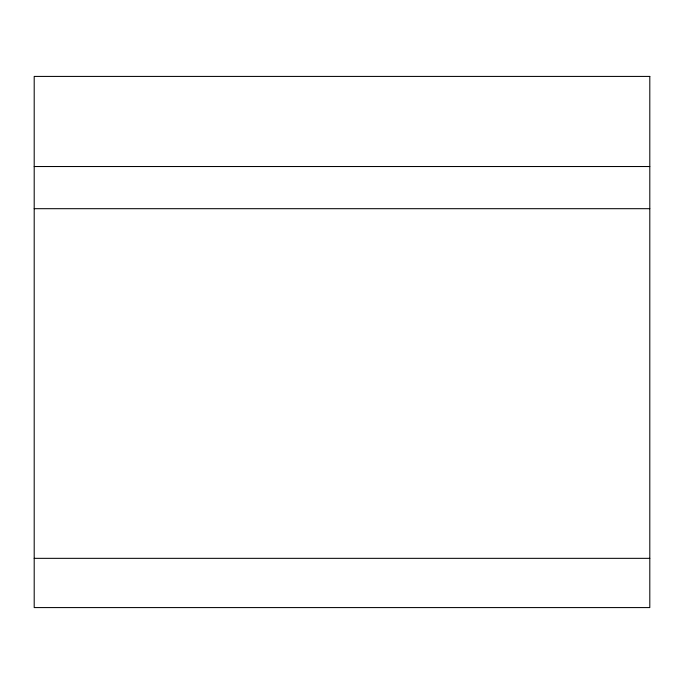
<?xml version="1.0" encoding="UTF-8"?>
<svg xmlns="http://www.w3.org/2000/svg" width="684" height="684" viewBox="0 0 684 684"><rect width="100%" height="100%" fill="white"/><g stroke="black" fill="none" stroke-linecap="round" stroke-linejoin="round"><path stroke-width="1.03" d="M34.2 166.528L649.8 166.528M34.2 208.688L649.8 208.688M34.2 558.341L649.8 558.341M649.8 76.42L34.2 76.42L34.2 607.58L649.8 607.58L649.8 76.42"/></g></svg>
